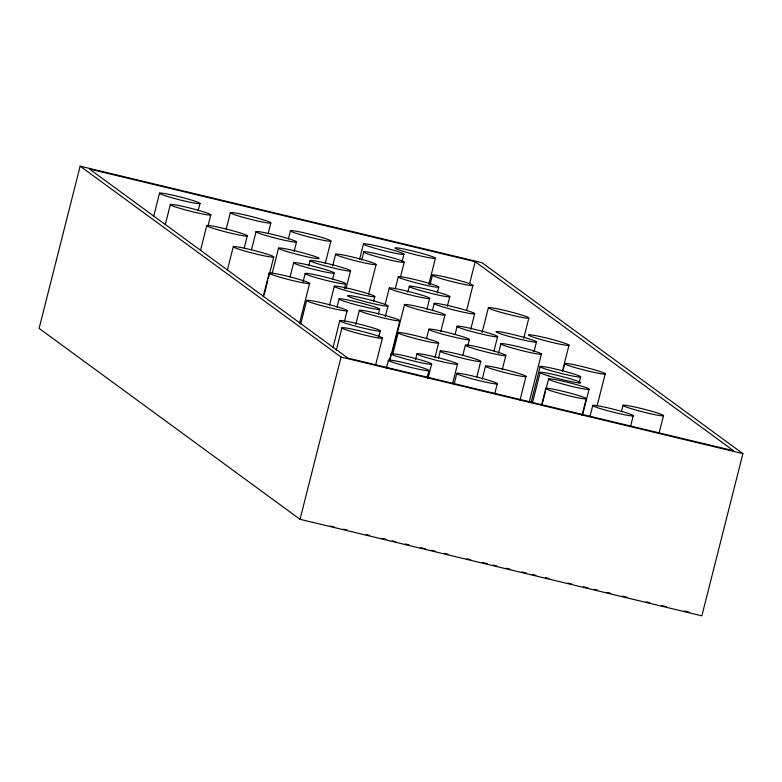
<?xml version="1.0" encoding="UTF-8"?>
<svg xmlns="http://www.w3.org/2000/svg" width="782" height="782" viewBox="0 0 782 782"><rect width="100%" height="100%" fill="white"/><g stroke="black" fill="none" stroke-linecap="round" stroke-linejoin="round"><path stroke-width="1.17" d="M80.145 166.165L39.1 328.381L300.024 519.297L701.855 615.835L742.9 453.619L481.976 262.703L80.145 166.165L341.069 357.071L742.9 453.619M153.555 216.79L159.548 193.105M165.276 224.62L170.368 204.483M198.178 210.71L199.967 203.603A20.967 1.466 14.2 0 0 171.561 194.913A20.967 1.466 14.2 0 0 167.749 196.546A20.967 1.466 14.2 0 0 199.967 203.603M200.505 250.367L206.8 225.499M208.1 225.646L210.788 214.991A20.967 1.466 14.2 0 0 182.382 206.292A20.967 1.466 14.2 0 0 178.57 207.934A20.967 1.466 14.2 0 0 210.788 214.991M226.203 229.136L230.397 212.557M227.308 270.298L233.3 246.613M244.228 247.845L247.22 235.998A20.967 1.466 14.2 0 0 218.813 227.308A20.967 1.466 14.2 0 0 215.001 228.94A20.967 1.466 14.2 0 0 247.22 235.998M251.589 249.331L256.076 231.57M268.128 233.72L270.816 223.065A20.967 1.466 14.2 0 0 242.41 214.366A20.967 1.466 14.2 0 0 238.598 216.008A20.967 1.466 14.2 0 0 270.816 223.065M263.172 296.681L269.164 272.996M264.13 295.01L267.727 280.797M268.324 278.431L273.72 257.112A20.967 1.466 14.2 0 0 245.313 248.422A20.967 1.466 14.2 0 0 241.501 250.054A20.967 1.466 14.2 0 0 273.72 257.112M272.302 272.908L278.588 248.041M288.382 238.96L290.474 230.67M294.1 251.54L296.495 242.068A20.967 1.466 14.2 0 0 268.089 233.378A20.967 1.466 14.2 0 0 264.277 235.011A20.967 1.466 14.2 0 0 296.495 242.068M290.102 276.838L293.7 262.625M303.093 281.696L305.195 273.407M308.88 265.225L310.083 260.484M299.398 323.758L309.584 283.504A20.967 1.466 14.2 0 0 281.168 274.805A20.967 1.466 14.2 0 0 277.366 276.447A20.967 1.466 14.2 0 0 309.584 283.504M300.689 323.983L306.681 300.308M325.204 263.671L330.894 241.179A20.967 1.466 14.2 0 0 302.487 232.479A20.967 1.466 14.2 0 0 298.675 234.121A20.967 1.466 14.2 0 0 330.894 241.179M332.653 265.958L335.644 254.121M332.624 279.047L334.119 273.133A20.967 1.466 14.2 0 0 305.703 264.433A20.967 1.466 14.2 0 0 301.901 266.075A20.967 1.466 14.2 0 0 334.119 273.133M329.554 305.088L334.354 286.144M337.071 307.15L339.173 298.861M344.412 288.646L345.615 283.905A20.967 1.466 14.2 0 0 317.199 275.215A20.967 1.466 14.2 0 0 313.387 276.848A20.967 1.466 14.2 0 0 345.615 283.905M346.006 288.744L350.502 270.983A20.967 1.466 14.2 0 0 322.096 262.293A20.967 1.466 14.2 0 0 318.284 263.925A20.967 1.466 14.2 0 0 350.502 270.983M332.946 347.795L339.838 320.561M336.289 350.199L341.978 327.707M359.593 259.262L363.493 243.876M344.412 321.461L347.1 310.806A20.967 1.466 14.2 0 0 318.694 302.116A20.967 1.466 14.2 0 0 314.882 303.748A20.967 1.466 14.2 0 0 347.1 310.806M361.704 260.123L363.796 251.833M300.024 519.297L341.069 357.071M355.781 324.501L359.378 310.288M368.576 294.228L376.064 264.619A20.967 1.466 14.2 0 0 347.658 255.929A20.967 1.466 14.2 0 0 343.845 257.561A20.967 1.466 14.2 0 0 376.064 264.619M373.571 301.383L374.774 296.652A20.967 1.466 14.2 0 0 346.358 287.952A20.967 1.466 14.2 0 0 342.545 289.594A20.967 1.466 14.2 0 0 374.774 296.652M378.39 314.1L379.593 309.359A20.967 1.466 14.2 0 0 351.177 300.659A20.967 1.466 14.2 0 0 347.374 302.302A20.967 1.466 14.2 0 0 379.593 309.359M385.125 304.55L389.319 287.972M378.752 336.983L380.257 331.06A20.967 1.466 14.2 0 0 351.841 322.36A20.967 1.466 14.2 0 0 348.029 324.002A20.967 1.466 14.2 0 0 380.257 331.06M385.262 316.759L387.96 306.094A20.967 1.466 14.2 0 0 359.544 297.404A20.967 1.466 14.2 0 0 355.742 299.037A20.967 1.466 14.2 0 0 387.96 306.094M375.81 364.256L382.398 338.205A20.967 1.466 14.2 0 0 353.992 329.515A20.967 1.466 14.2 0 0 350.18 331.148A20.967 1.466 14.2 0 0 382.398 338.205M402.114 261.481L403.913 254.375A20.967 1.466 14.2 0 0 375.497 245.675A20.967 1.466 14.2 0 0 371.694 247.317A20.967 1.466 14.2 0 0 403.913 254.375M395.321 288.548L398.312 276.701M400.325 277.727L404.226 262.341A20.967 1.466 14.2 0 0 375.81 253.642A20.967 1.466 14.2 0 0 371.997 255.284A20.967 1.466 14.2 0 0 404.226 262.341M386.347 368.42L388.449 360.131M389.68 359.612L391.186 353.689M389.905 359.867L399.798 320.796A20.967 1.466 14.2 0 0 371.382 312.096A20.967 1.466 14.2 0 0 367.579 313.738A20.967 1.466 14.2 0 0 399.798 320.796M391.948 354.256L404.538 304.521M407.852 292.155L409.348 286.232M392.818 353.914L398.214 332.604M428.8 284.423L435.388 258.373A20.967 1.466 14.2 0 0 406.982 249.683A20.967 1.466 14.2 0 0 403.17 251.315A20.967 1.466 14.2 0 0 435.388 258.373M430.071 284.501L432.466 275.02M426.933 309.164L429.631 298.509A20.967 1.466 14.2 0 0 401.684 289.887A20.967 1.466 14.2 0 0 397.109 291.324A20.967 1.466 14.2 0 0 429.631 298.509M415.565 359.671L417.06 353.757M432.426 310.464L434.225 303.367M437.236 293.123L438.741 287.209A20.967 1.466 14.2 0 0 410.325 278.509A20.967 1.466 14.2 0 0 406.513 280.152A20.967 1.466 14.2 0 0 438.741 287.209M426.532 338.635L428.927 329.163M427.07 377.735L428.868 370.629A20.967 1.466 14.2 0 0 400.452 361.929A20.967 1.466 14.2 0 0 396.65 363.571A20.967 1.466 14.2 0 0 428.868 370.629M428.008 378.4L431.605 364.197A20.967 1.466 14.2 0 0 403.189 355.497A20.967 1.466 14.2 0 0 399.387 357.139A20.967 1.466 14.2 0 0 431.605 364.197M440.765 331.597L444.958 315.029A20.967 1.466 14.2 0 0 416.542 306.329A20.967 1.466 14.2 0 0 412.73 307.971A20.967 1.466 14.2 0 0 444.958 315.029M447.372 306.212L449.767 296.74A20.967 1.466 14.2 0 0 421.361 288.04A20.967 1.466 14.2 0 0 417.549 289.682A20.967 1.466 14.2 0 0 449.767 296.74M435.036 357.315L438.634 343.103A20.967 1.466 14.2 0 0 410.218 334.403A20.967 1.466 14.2 0 0 406.415 336.045A20.967 1.466 14.2 0 0 438.634 343.103M438.507 358.088L440.305 350.981M455.056 334.52L457.147 326.231M469.483 284.179L475.182 261.687L89.431 169.01L347.873 358.097L733.624 450.774L475.182 261.687M466.6 310.395L472.885 285.528A20.967 1.466 14.2 0 0 444.479 276.828A20.967 1.466 14.2 0 0 440.667 278.47A20.967 1.466 14.2 0 0 472.885 285.528M452.69 383.2L457.48 364.256A20.967 1.466 14.2 0 0 429.064 355.556A20.967 1.466 14.2 0 0 425.261 357.198A20.967 1.466 14.2 0 0 457.48 364.256M454.137 383.991L456.825 373.337M462.68 355.742L465.378 345.087M470.754 329.261L474.645 313.865A20.967 1.466 14.2 0 0 446.239 305.166A20.967 1.466 14.2 0 0 442.426 306.808A20.967 1.466 14.2 0 0 474.645 313.865M467.851 345.585L469.347 339.662A20.967 1.466 14.2 0 0 440.94 330.962A20.967 1.466 14.2 0 0 437.128 332.604A20.967 1.466 14.2 0 0 469.347 339.662M482.103 332.497L488.398 307.629M476.834 376.875L480.735 361.489A20.967 1.466 14.2 0 0 452.319 352.79A20.967 1.466 14.2 0 0 448.506 354.432A20.967 1.466 14.2 0 0 480.735 361.489M482.25 379.075L485.544 366.044M493.98 350.942L497.577 336.739A20.967 1.466 14.2 0 0 469.161 328.039A20.967 1.466 14.2 0 0 465.349 329.681A20.967 1.466 14.2 0 0 497.577 336.739M498.545 353.151L500.939 343.679M494.85 393.317L497.254 383.835A20.967 1.466 14.2 0 0 468.838 375.145A20.967 1.466 14.2 0 0 465.026 376.787A20.967 1.466 14.2 0 0 497.254 383.835M502.21 369.798L505.798 355.585A20.967 1.466 14.2 0 0 477.391 346.895A20.967 1.466 14.2 0 0 473.579 348.528A20.967 1.466 14.2 0 0 505.798 355.585M523.725 338.264L528.818 318.127A20.967 1.466 14.2 0 0 500.402 309.437A20.967 1.466 14.2 0 0 496.599 311.07A20.967 1.466 14.2 0 0 528.818 318.127M519.971 400.228L525.963 376.553A20.967 1.466 14.2 0 0 497.557 367.853A20.967 1.466 14.2 0 0 493.745 369.495A20.967 1.466 14.2 0 0 525.963 376.553M534.047 351.538L536.442 342.066A20.967 1.466 14.2 0 0 508.036 333.376A20.967 1.466 14.2 0 0 504.224 335.009A20.967 1.466 14.2 0 0 536.442 342.066M529.082 402.72L541.359 354.178A20.967 1.466 14.2 0 0 512.953 345.478A20.967 1.466 14.2 0 0 509.141 347.12A20.967 1.466 14.2 0 0 541.359 354.178M531.193 401.987L540.176 366.465M532.386 403.17L540.176 372.379M541.603 404.88L545.797 388.302M542.024 404.91L545.318 391.89M545.924 389.524L548.622 378.859M562.375 371.401L568.964 345.351A20.967 1.466 14.2 0 0 540.558 336.651A20.967 1.466 14.2 0 0 536.745 338.293A20.967 1.466 14.2 0 0 568.964 345.351M562.962 370.6L564.751 363.493M579.1 382.887L580.596 376.973A20.967 1.466 14.2 0 0 552.19 368.273A20.967 1.466 14.2 0 0 548.378 369.915A20.967 1.466 14.2 0 0 580.596 376.973M582.023 415.389L586.226 398.81A20.967 1.466 14.2 0 0 557.81 390.11A20.967 1.466 14.2 0 0 553.998 391.753A20.967 1.466 14.2 0 0 586.226 398.81M582.443 415.418L589.042 389.368A20.967 1.466 14.2 0 0 560.626 380.668A20.967 1.466 14.2 0 0 556.823 382.31A20.967 1.466 14.2 0 0 589.042 389.368M590.097 416.014L592.785 405.359M597.086 405.966L605.18 374.001A20.967 1.466 14.2 0 0 576.764 365.302A20.967 1.466 14.2 0 0 572.952 366.944A20.967 1.466 14.2 0 0 605.18 374.001M621.563 411.176L623.058 405.252M630.517 426.513L633.215 415.858A20.967 1.466 14.2 0 0 604.799 407.168A20.967 1.466 14.2 0 0 600.987 408.8A20.967 1.466 14.2 0 0 633.215 415.858M658.991 433.521L663.478 415.76A20.967 1.466 14.2 0 0 635.072 407.06A20.967 1.466 14.2 0 0 631.26 408.703A20.967 1.466 14.2 0 0 663.478 415.76M330.561 526.022L334.119 526.873M343.611 529.15L347.179 530.01M366.172 534.575L369.73 535.426M381.596 538.28L386.347 539.424M392.281 540.851L395.839 541.701M405.34 543.979L408.898 544.839M420.765 547.693L425.516 548.827M431.449 550.254L435.007 551.115M444.508 553.392L448.066 554.252M467.059 558.807L470.617 559.668M482.484 562.522L487.235 563.656M493.168 565.083L496.726 565.943M506.228 568.221L509.786 569.081M521.653 571.925L526.403 573.069M532.337 574.496L535.895 575.357M545.396 577.634L548.954 578.485M567.947 583.049L571.505 583.91M583.372 586.754L588.123 587.898M594.056 589.325L597.614 590.185M607.115 592.463L610.674 593.313M622.54 596.167L627.291 597.311M646.284 601.876L649.842 602.727M661.709 605.581L666.459 606.724M684.27 610.996L689.01 612.14M286.789 251.481A20.967 1.466 14.2 0 0 319.017 258.539A20.967 1.466 14.2 0 0 290.601 249.849A20.967 1.466 14.2 0 0 286.789 251.481M548.378 375.829A20.967 1.466 14.2 0 0 580.596 382.877A20.967 1.466 14.2 0 0 552.18 374.187A20.967 1.466 14.2 0 0 548.378 375.829"/></g></svg>
